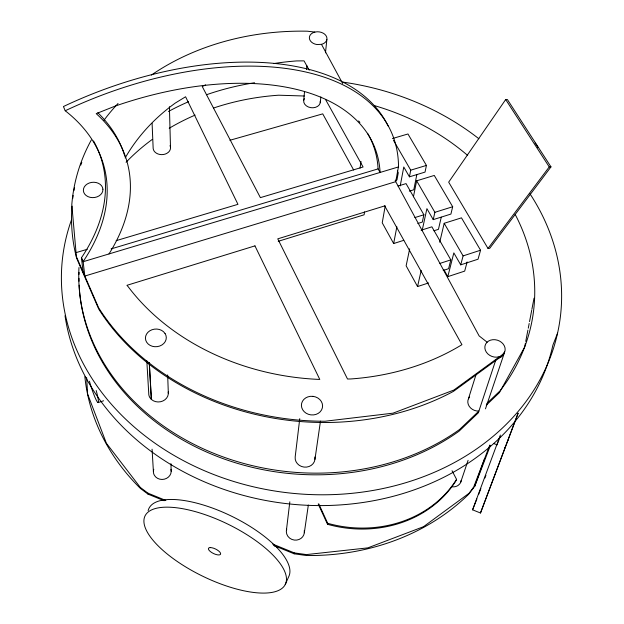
<?xml version="1.0" encoding="UTF-8"?>
<svg xmlns="http://www.w3.org/2000/svg" width="624" height="624" viewBox="0 0 624 624"><rect width="100%" height="100%" fill="white"/><g stroke="black" fill="none" stroke-linecap="round" stroke-linejoin="round"><path stroke-width="0.94" d="M303.748 100.191L304.528 91.556M306.509 69.498L306.852 65.668M320.276 102.656L320.869 96.915M325.471 52.876L326.875 39.476A8.822 6.435 5.8 0 0 323.536 33.353C320.323 31.496 316.235 31.216 312.858 32.807A8.822 6.435 5.8 0 0 309.637 39.429A8.822 6.435 5.8 0 0 316.953 44.538L321.485 44.335A8.822 6.435 5.8 0 0 326.875 39.484M286.385 530.611L289.825 501.821M299.754 418.665L295.183 456.947A9.953 8.962 8 0 0 304.028 467.08L306.626 467.087A9.953 8.962 8 0 0 314.87 456.994M489.793 445.06L473.203 488.296L468.663 494.27A218.884 188.292 6.6 0 1 306.275 555.493L294.161 553.808L294.286 552.895L272.672 544.073M304.325 532.787L308.342 505.042M314.948 459.342L320.471 421.169M360.048 168.152L361.031 161.46M364.556 211.934L364.104 214.804L278.234 241.309M452.041 470.722L456.55 479.349L456.214 480.379A114.083 100.667 12.2 0 1 327.538 524.3L327.709 523.31L318.794 503.911M385.211 205.928L382.231 222.807L393.65 243.539L403.744 240.341M487.149 342.209L479.115 335.899L395.733 181.67L398.424 166.936M400.218 185.921L403.767 166.99L409.438 176.834L425.038 172.099L426.426 165.422L407.956 133.981L392.441 138.544M393.65 243.539L396.864 226.777M525.377 343.301L524.659 347.069L499.379 392.66L486.244 405.218M525.743 341.414L527.912 330.088M528.271 328.201L529.175 323.489M529.534 321.602L531.71 310.276M531.882 309.348L534.019 298.21M409.438 176.834L410.732 170.165L393.409 140.205M416.832 174.626L413.79 189.782L409.328 191.155M413.431 196.786L416.653 180.812L434.265 175.445L452.681 206.747L450.918 214.071L433.228 219.632L426.91 208.658L422.245 230.131M409.679 248.82L406.13 265.808L417.557 286.556L428.602 282.937M398.011 186.053L406.045 183.604L423.883 214.757L422.308 222.082L417.823 223.486M417.557 286.556L421.192 270.387M433.228 219.632L434.881 212.316L416.653 180.812M441.269 217.191L438.438 229.351L433.906 230.786M439.709 242.229L444.194 223.298L461.471 217.846L480.558 250.224L478.046 259.202L460.73 264.849L453.835 252.884L447.814 276.643L464.677 271.112L467.142 261.955M421.106 230.225L431.878 226.824L450.817 259.88L448.586 268.718L443.188 270.481M460.73 264.849L463.094 255.895L444.194 223.298M504.106 353.675L505.136 350.189L505.027 347.903A10.335 8.58 18.8 0 0 488.545 341.063L486.736 342.545A10.335 8.58 18.8 0 0 486.392 352.217A10.335 8.58 18.8 0 0 496.72 357.185L499.879 356.491L499.434 357.802L501.072 357.076L504.106 353.675L485.472 408.845M518.185 413.135L480.488 513.006L472.586 509.824L500.386 435.053M468.429 398.798L475.948 374.845M495.815 359.931L478.319 412.815L459.061 431.184A227.978 188.573 6.3 0 1 218.158 456.784A227.978 188.573 6.3 0 1 79.154 285.168M460.629 482.399L468.086 460.333M473.203 488.296L473.546 487.336L469.006 493.311L423.501 526.703L367.832 547.88L306.415 554.588L294.286 552.895M484.637 458.539L474.451 487.009L490.448 445.333M497.156 444.717L497.523 443.711M505.066 447.806L505.448 446.768M507.92 440.232L507.53 441.262M480.488 513.006L517.99 413.384M497.827 442.9L498.178 441.956M498.56 440.942L498.95 439.92M505.206 447.439L505.432 446.823M484.918 477.992L485.924 475.348M499.309 438.968L499.621 438.157M478.561 494.598L480.886 488.545M557.552 333.154L552.887 345.166A247.393 205.772 6.6 0 1 302.648 505.05A247.393 205.772 6.6 0 1 65.029 315.705M476.892 498.927L472.586 509.824M499.863 437.525L500.042 437.057M285.23 584.555A78.039 28.915 26 0 0 191.56 510.627A78.039 28.915 26 0 0 168.769 555.235A78.039 28.915 26 0 0 285.23 584.555L288.662 576.779A77.774 29.203 26 0 0 228.953 514.94A77.774 29.203 26 0 0 148.138 510.689M505.682 99.544L448.672 182.161L488.015 248.461L489.707 248.344L550.984 166.873L507.406 99.551L505.682 99.544L549.245 166.92L550.984 166.873M488.015 248.461L549.245 166.92M504.27 353.067L502.258 355.742L453.515 391.326A241.933 194.275 6.3 0 1 98.717 309.044L76.588 258.11A241.933 194.275 6.3 0 1 71.978 206.177M504.715 351.749L502.702 354.424L453.898 390.039L393.05 413.158L325.034 421.239A242.268 194.399 6.3 0 1 98.569 307.663L76.409 256.682L71.799 204.711A242.268 194.399 6.3 0 1 91.307 140.002M486.837 403.463L499.996 390.897A228.431 188.76 6.3 0 0 515.159 214.383M98.085 402.597L103.607 400.772M439.92 263.414L450.817 259.88M463.094 255.895L480.558 250.224M414.859 217.581L423.883 214.757M434.881 212.316L452.681 206.747M395.164 180.437L396.958 179.899L398.276 172.684L397.332 171.023M395.733 181.67L84.833 276.058L83.14 261.713L81.432 257.798A270.044 157.911 -14.1 0 0 93.561 140.977M410.732 170.165L426.426 165.422M111.088 248.914L378.089 168.893L380.086 172.45A254.007 138.668 -23 0 0 115.245 106.064L96.213 113.638A268.96 156.788 -15 0 1 108.982 253.945M83.148 272.181L81.432 257.798L83.023 261.745L398.51 166.912A272.189 149.058 -23.1 0 0 65.224 110.76L63.437 106.532A271.697 149.464 -23.1 0 1 388.042 125.9M76.05 252.626L87.251 249.288M116.15 240.661L237.955 204.329L185.585 96.767L175.328 103.03A222.823 180.11 7.2 0 0 125.143 157.981M229.889 140.275L322.733 113.864L353.675 170.032M304.325 96.01L278.655 95.207A228.431 188.76 6.3 0 0 213.478 108.061M314.847 32.066L307.336 31.2A242.268 194.399 6.3 0 0 151.382 75.059M274.958 546.242L276.674 546.71M493.732 443.516L497.11 444.842M86.635 377.629L87.617 394.017L106.353 443.204L140.345 487.461L147.966 493.163L165.859 500.471M84.856 376.717A218.884 188.292 6.6 0 0 140.423 488.436L148.028 494.138L164.159 500.721M273.546 545.392L294.161 553.808M168.23 391.942A9.812 8.525 -5.3 0 1 162.817 401.014A9.812 8.525 -5.3 0 1 151.398 399.43L149.9 397.644A9.812 8.525 -5.3 0 1 148.746 393.362L146.812 360.789M443.992 269.903L447.814 276.643M309.231 70.2L304.036 60.863L296.681 60.926A222.823 180.11 7.2 0 0 273.92 63.539M325.767 99.918L363.082 166.998L260.387 197.636L202.27 86.58A222.823 180.11 7.2 0 1 205.624 84.895M321.485 44.335L342.677 83.538M318.224 504.036L327.538 524.3M147.966 493.163L148.028 494.138M152.069 449.194L153.395 471.393M149.23 362.45L151.328 399.344M149.3 362.536L151.398 399.43M152.092 123.302L153.161 148.457A8.697 6.716 -0.9 0 0 158.067 153.995A8.697 6.716 -0.9 0 0 166.756 153.418L168.449 152.233A8.697 6.716 -0.9 0 0 170.017 145.61M167.661 374.923L168.34 393.424M170.921 463.663L171.202 471.37M169.408 106.704L170.492 147.319M170.96 469.295A8.923 8.026 -7.9 0 1 166.538 478.366A8.923 8.026 -7.9 0 1 155.813 477.087L154.448 475.418A8.923 8.026 -7.9 0 1 153.769 469.31M304.262 530.587A9.04 8.408 8.5 0 1 296.735 540.072L294.372 540.08A9.04 8.408 8.5 0 1 286.697 529.175M461.167 480.425A8.853 7.816 22.5 0 1 459.537 484.138L457.961 485.511A8.853 7.816 22.5 0 1 451.55 486.704M469.615 396.981A9.719 8.284 20 0 0 469.217 406.31A9.719 8.284 20 0 0 478.897 411.076L459.607 429.46A228.431 188.76 6.3 0 1 209.547 451.581A228.431 188.76 6.3 0 1 78.975 267.517M79.022 281.245A227.978 188.573 6.3 0 1 78.983 278.304M79.022 274.373A227.978 188.573 6.3 0 1 79.084 272.407M320.284 101.002A8.362 6.318 5.7 0 1 313.03 107.773L310.846 107.663A8.362 6.318 5.7 0 1 304.34 98.623M126.064 162.263A228.431 188.76 6.3 0 1 152.116 139.534M169.213 128.271A228.431 188.76 6.3 0 1 195.117 115.097M374.813 105.721A228.431 188.76 6.3 0 1 467.68 155.462M72.774 198.393A241.933 194.275 6.3 0 1 73.172 195.484M73.96 190.64A241.933 194.275 6.3 0 1 74.506 187.746M80.792 165.11A241.933 194.275 6.3 0 1 81.799 162.38M103.857 120.432A242.268 194.399 6.3 0 1 118.037 103.483M535.041 143.099A15.889 10.865 89.7 0 1 537.982 147.646M367.552 133.263A253.547 139.051 -23 0 1 378.089 168.893M358.644 120.923A253.547 139.051 -23 0 1 359.9 122.398M97.859 112.733A268.414 157.123 -14.9 0 1 124.831 156.296M65.224 110.76A270.598 157.576 -14.2 0 1 83.023 261.745M96.197 390.523A18.049 1.903 72.4 0 1 97.336 401.95A18.049 1.903 72.4 0 1 89.427 381.209M456.55 479.349A114.231 100.745 12.2 0 1 327.709 523.31M530.049 193.916A250.637 207.191 6.6 0 1 339.425 494.309A250.637 207.191 6.6 0 1 71.401 220.108M168.433 111.493A250.637 207.191 6.6 0 1 188.495 101.735M206.505 94.731A250.637 207.191 6.6 0 1 254.522 82.742M343.309 82.181A250.637 207.191 6.6 0 1 478.881 138.754M102.921 189.205L102.734 191.209A9.797 7.675 -4.5 0 1 92.399 197.629A9.797 7.675 -4.5 0 1 83.382 190.624L83.585 188.612A9.797 7.675 -4.5 0 1 93.912 182.255A9.797 7.675 -4.5 0 1 102.921 189.205M254.951 245.872L126.945 285.316L128.209 286.767A225.256 178.487 6.5 0 0 319.784 379.439L254.951 245.872M384.719 205.897L277.758 238.852L347.513 379.018L350.743 378.963A225.256 178.487 6.5 0 0 461.932 344.682L384.719 205.897M210.226 547.591L209.251 547.747A6.685 2.473 26 0 0 209.212 550.438L210.171 551.398A6.685 2.473 26 0 0 218.782 554.947L219.765 554.791A6.685 2.473 26 0 0 219.835 552.107L218.884 551.156A6.685 2.473 26 0 0 210.226 547.591M313.076 396.357L310.323 396.341A10.616 9.329 7.8 0 0 301.415 405.561A10.616 9.329 7.8 0 0 310.924 414.882L313.7 414.898A10.616 9.329 7.8 0 0 322.585 405.67A10.616 9.329 7.8 0 0 313.076 396.357M165.04 333.489L163.449 331.656A10.444 8.845 -4.1 0 0 149.776 330.821A10.444 8.845 -4.1 0 0 146.663 342.241L148.247 344.089A10.444 8.845 -4.1 0 0 161.967 344.947A10.444 8.845 -4.1 0 0 165.04 333.489"/></g></svg>
